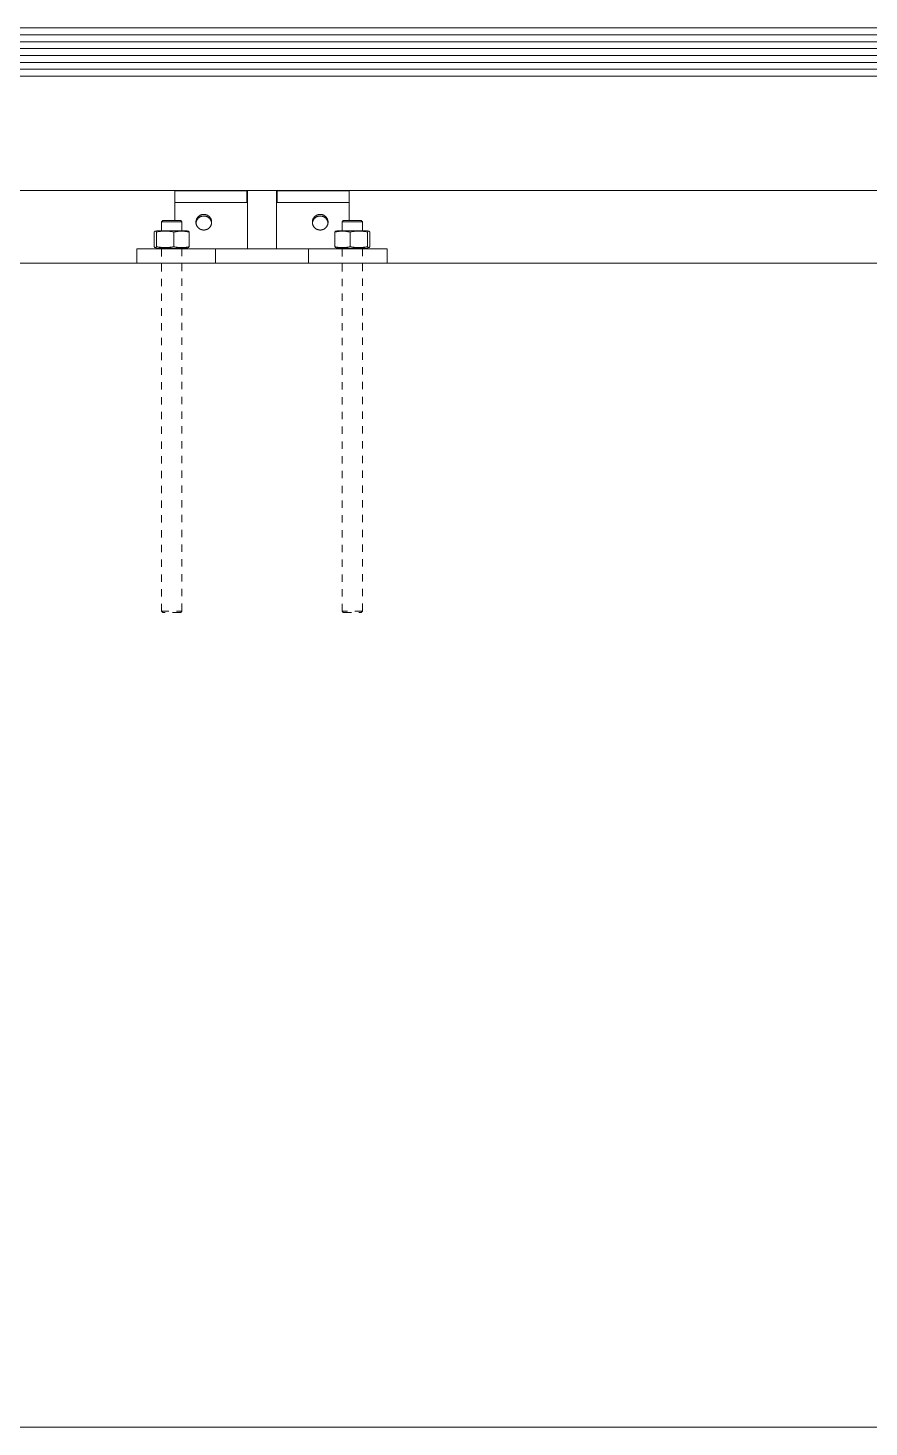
# Model space of a CAD drawing. Header units: inches. Extents: x -12 to 176, y -4 to 123.
# Drawn here: x 33.13 to 44.51, y 70.93 to 89.86 of the extents above; entities that cross this region are included whole.
import ezdxf

# ---------------------------------------------------------------- set-up
doc = ezdxf.new("R2010")
doc.units = ezdxf.units.IN
doc.linetypes.add('HIDDEN', pattern=[1.905, 1.27, -0.635])
doc.layers.add('ZANO_R', color=7, linetype='Continuous', lineweight=0)
doc.layers.add('ZANO_R_przerywana', color=250, linetype='HIDDEN', lineweight=0)

msp = doc.modelspace()

# ---------------------------------------------------------------- linework, layer by layer
at = {"layer": 'ZANO_R'}
for p, q in [((0.97829, 89.86074), (71.60828, 89.86074)), ((0.97829, 89.76764), (71.60828, 89.76764)), ((0.97829, 89.67454), (71.60828, 89.67454)), ((0.97829, 89.58144), (71.60828, 89.58144)), ((0.97829, 89.48834), (71.60828, 89.48834)), ((0.97829, 89.39524), (71.60828, 89.39524)), ((0.97829, 89.30214), (71.60828, 89.30214)), ((0.97829, 89.20904), (71.60828, 89.20904)), ((71.60828, 87.6609), (0.97829, 87.6609)), ((35.11218, 87.6609), (35.11218, 87.65768)), ((36.08856, 87.6609), (36.08856, 87.65768)), ((36.09643, 87.54515), (36.09643, 87.6609)), ((36.49013, 87.54515), (36.49013, 87.6609)), ((36.49801, 87.65768), (36.49801, 87.6609)), ((37.47439, 87.65768), (37.47439, 87.6609)), ((35.11218, 87.65768), (35.11218, 87.50034)), ((36.08856, 87.65768), (35.11218, 87.65768)), ((35.11218, 87.50034), (35.11218, 87.25483)), ((36.08856, 87.50034), (35.11218, 87.50034)), ((36.08856, 87.65768), (36.08856, 87.50034)), ((36.09643, 86.87097), (36.09643, 87.54515)), ((36.49013, 86.87097), (36.49013, 87.54515)), ((37.47439, 87.65768), (36.49801, 87.65768)), ((36.49801, 87.50034), (36.49801, 87.65768)), ((37.47439, 87.50034), (36.49801, 87.50034)), ((37.47439, 87.50034), (37.47439, 87.65768)), ((37.47439, 87.25483), (37.47439, 87.50034)), ((35.40935, 87.27627), (35.41094, 87.27956)), ((35.41094, 87.27956), (35.41265, 87.2828)), ((35.41265, 87.2828), (35.41447, 87.28597)), ((35.41447, 87.28597), (35.4164, 87.28908)), ((35.4164, 87.28908), (35.41844, 87.29212)), ((35.41844, 87.29212), (35.42058, 87.29508)), ((35.42058, 87.29508), (35.42282, 87.29797)), ((35.42282, 87.29797), (35.42516, 87.30078)), ((35.42582, 87.28029), (35.42348, 87.27753)), ((35.42516, 87.30078), (35.4276, 87.30351)), ((35.42826, 87.28297), (35.42582, 87.28029)), ((35.4276, 87.30351), (35.43013, 87.30615)), ((35.43078, 87.28557), (35.42826, 87.28297)), ((35.43013, 87.30615), (35.43275, 87.30871)), ((35.43339, 87.28808), (35.43078, 87.28557)), ((35.43275, 87.30871), (35.43545, 87.31117)), ((35.43609, 87.2905), (35.43339, 87.28808)), ((35.43545, 87.31117), (35.43824, 87.31353)), ((35.43887, 87.29282), (35.43609, 87.2905)), ((35.43824, 87.31353), (35.44112, 87.3158)), ((35.44172, 87.29505), (35.43887, 87.29282)), ((35.44112, 87.3158), (35.44406, 87.31796)), ((35.44465, 87.29718), (35.44172, 87.29505)), ((35.44406, 87.31796), (35.44709, 87.32002)), ((35.44765, 87.29921), (35.44465, 87.29718)), ((35.44709, 87.32002), (35.45018, 87.32198)), ((35.45072, 87.30113), (35.44765, 87.29921)), ((35.45018, 87.32198), (35.45333, 87.32382)), ((35.45385, 87.30295), (35.45072, 87.30113)), ((35.45333, 87.32382), (35.45655, 87.32556)), ((35.45704, 87.30466), (35.45385, 87.30295)), ((35.45655, 87.32556), (35.45983, 87.32718)), ((35.46029, 87.30626), (35.45704, 87.30466)), ((35.45983, 87.32718), (35.46316, 87.32869)), ((35.46359, 87.30775), (35.46029, 87.30626)), ((35.46316, 87.32869), (35.46655, 87.33008)), ((35.46694, 87.30913), (35.46359, 87.30775)), ((35.46655, 87.33008), (35.46998, 87.33136)), ((35.47034, 87.31039), (35.46694, 87.30913)), ((35.46998, 87.33136), (35.47345, 87.33251)), ((35.47378, 87.31153), (35.47034, 87.31039)), ((35.47345, 87.33251), (35.47696, 87.33354)), ((35.47725, 87.31255), (35.47378, 87.31153)), ((35.47696, 87.33354), (35.4805, 87.33445)), ((35.48076, 87.31346), (35.47725, 87.31255)), ((35.4805, 87.33445), (35.48407, 87.33524)), ((35.48429, 87.31424), (35.48076, 87.31346)), ((35.48407, 87.33524), (35.48767, 87.3359)), ((35.48785, 87.31491), (35.48429, 87.31424)), ((35.48767, 87.3359), (35.49129, 87.33644)), ((35.49143, 87.31545), (35.48785, 87.31491)), ((35.49129, 87.33644), (35.49492, 87.33685)), ((35.49503, 87.31587), (35.49143, 87.31545)), ((35.49492, 87.33685), (35.49857, 87.33714)), ((35.49864, 87.31616), (35.49503, 87.31587)), ((35.49857, 87.33714), (35.50222, 87.33729)), ((35.50226, 87.31633), (35.49864, 87.31616)), ((35.50222, 87.33729), (35.50588, 87.33732)), ((35.50588, 87.31638), (35.50226, 87.31633)), ((35.50588, 87.33732), (35.50954, 87.33729)), ((35.5095, 87.31633), (35.50588, 87.31638)), ((35.51312, 87.31616), (35.5095, 87.31633)), ((35.50954, 87.33729), (35.51319, 87.33714)), ((35.51673, 87.31587), (35.51312, 87.31616)), ((35.51319, 87.33714), (35.51684, 87.33685)), ((35.52033, 87.31545), (35.51673, 87.31587)), ((35.51684, 87.33685), (35.52047, 87.33644)), ((35.52391, 87.31491), (35.52033, 87.31545)), ((35.52047, 87.33644), (35.52409, 87.3359)), ((35.52747, 87.31424), (35.52391, 87.31491)), ((35.52409, 87.3359), (35.52769, 87.33524)), ((35.531, 87.31346), (35.52747, 87.31424)), ((35.52769, 87.33524), (35.53126, 87.33445)), ((35.53451, 87.31255), (35.531, 87.31346)), ((35.53126, 87.33445), (35.5348, 87.33354)), ((35.53798, 87.31153), (35.53451, 87.31255)), ((35.5348, 87.33354), (35.53831, 87.33251)), ((35.54142, 87.31039), (35.53798, 87.31153)), ((35.53831, 87.33251), (35.54178, 87.33136)), ((35.54482, 87.30913), (35.54142, 87.31039)), ((35.54178, 87.33136), (35.54521, 87.33008)), ((35.54817, 87.30775), (35.54482, 87.30913)), ((35.54521, 87.33008), (35.5486, 87.32869)), ((35.55147, 87.30626), (35.54817, 87.30775)), ((35.5486, 87.32869), (35.55193, 87.32718)), ((35.55472, 87.30466), (35.55147, 87.30626)), ((35.55193, 87.32718), (35.55521, 87.32556)), ((35.55791, 87.30295), (35.55472, 87.30466)), ((35.55521, 87.32556), (35.55843, 87.32382)), ((35.56104, 87.30113), (35.55791, 87.30295)), ((35.55843, 87.32382), (35.56158, 87.32198)), ((35.56411, 87.29921), (35.56104, 87.30113)), ((35.56158, 87.32198), (35.56467, 87.32002)), ((35.56711, 87.29718), (35.56411, 87.29921)), ((35.56467, 87.32002), (35.5677, 87.31796)), ((35.57004, 87.29505), (35.56711, 87.29718)), ((35.5677, 87.31796), (35.57064, 87.3158)), ((35.57289, 87.29282), (35.57004, 87.29505)), ((35.57064, 87.3158), (35.57352, 87.31353)), ((35.57567, 87.2905), (35.57289, 87.29282)), ((35.57352, 87.31353), (35.57631, 87.31117)), ((35.57837, 87.28808), (35.57567, 87.2905)), ((35.57631, 87.31117), (35.57901, 87.30871)), ((35.58098, 87.28557), (35.57837, 87.28808)), ((35.57901, 87.30871), (35.58163, 87.30615)), ((35.5835, 87.28297), (35.58098, 87.28557)), ((35.58163, 87.30615), (35.58416, 87.30351)), ((35.58594, 87.28029), (35.5835, 87.28297)), ((35.58416, 87.30351), (35.5866, 87.30078)), ((35.58828, 87.27753), (35.58594, 87.28029)), ((35.5866, 87.30078), (35.58894, 87.29797)), ((35.58894, 87.29797), (35.59118, 87.29508)), ((35.59118, 87.29508), (35.59332, 87.29212)), ((35.59332, 87.29212), (35.59536, 87.28908)), ((35.59536, 87.28908), (35.59729, 87.28597)), ((35.59729, 87.28597), (35.59911, 87.2828)), ((35.59911, 87.2828), (35.60082, 87.27956)), ((35.60082, 87.27956), (35.60241, 87.27627)), ((36.98415, 87.27627), (36.98575, 87.27956)), ((36.98575, 87.27956), (36.98746, 87.2828)), ((36.98746, 87.2828), (36.98928, 87.28597)), ((36.98928, 87.28597), (36.99121, 87.28908)), ((36.99121, 87.28908), (36.99324, 87.29212)), ((36.99324, 87.29212), (36.99538, 87.29508)), ((36.99538, 87.29508), (36.99762, 87.29797)), ((36.99762, 87.29797), (36.99996, 87.30078)), ((37.00063, 87.28029), (36.99829, 87.27753)), ((36.99996, 87.30078), (37.0024, 87.30351)), ((37.00306, 87.28297), (37.00063, 87.28029)), ((37.0024, 87.30351), (37.00493, 87.30615)), ((37.00559, 87.28557), (37.00306, 87.28297)), ((37.00493, 87.30615), (37.00755, 87.30871)), ((37.0082, 87.28808), (37.00559, 87.28557)), ((37.00755, 87.30871), (37.01026, 87.31117)), ((37.01089, 87.2905), (37.0082, 87.28808)), ((37.01026, 87.31117), (37.01305, 87.31353)), ((37.01367, 87.29282), (37.01089, 87.2905)), ((37.01305, 87.31353), (37.01592, 87.3158)), ((37.01652, 87.29505), (37.01367, 87.29282)), ((37.01592, 87.3158), (37.01887, 87.31796)), ((37.01945, 87.29718), (37.01652, 87.29505)), ((37.01887, 87.31796), (37.02189, 87.32002)), ((37.02245, 87.29921), (37.01945, 87.29718)), ((37.02189, 87.32002), (37.02498, 87.32198)), ((37.02552, 87.30113), (37.02245, 87.29921)), ((37.02498, 87.32198), (37.02814, 87.32382)), ((37.02865, 87.30295), (37.02552, 87.30113)), ((37.02814, 87.32382), (37.03136, 87.32556)), ((37.03185, 87.30466), (37.02865, 87.30295)), ((37.03136, 87.32556), (37.03464, 87.32718)), ((37.0351, 87.30626), (37.03185, 87.30466)), ((37.03464, 87.32718), (37.03797, 87.32869)), ((37.0384, 87.30775), (37.0351, 87.30626)), ((37.03797, 87.32869), (37.04135, 87.33008)), ((37.04175, 87.30913), (37.0384, 87.30775)), ((37.04135, 87.33008), (37.04478, 87.33136)), ((37.04514, 87.31039), (37.04175, 87.30913)), ((37.04478, 87.33136), (37.04825, 87.33251)), ((37.04858, 87.31153), (37.04514, 87.31039)), ((37.04825, 87.33251), (37.05176, 87.33354)), ((37.05205, 87.31255), (37.04858, 87.31153)), ((37.05176, 87.33354), (37.0553, 87.33445)), ((37.05556, 87.31346), (37.05205, 87.31255)), ((37.0553, 87.33445), (37.05888, 87.33524)), ((37.0591, 87.31424), (37.05556, 87.31346)), ((37.05888, 87.33524), (37.06247, 87.3359)), ((37.06266, 87.31491), (37.0591, 87.31424)), ((37.06247, 87.3359), (37.06609, 87.33644)), ((37.06624, 87.31545), (37.06266, 87.31491)), ((37.06609, 87.33644), (37.06973, 87.33685)), ((37.06984, 87.31587), (37.06624, 87.31545)), ((37.06973, 87.33685), (37.07337, 87.33714)), ((37.07345, 87.31616), (37.06984, 87.31587)), ((37.07337, 87.33714), (37.07703, 87.33729)), ((37.07706, 87.31633), (37.07345, 87.31616)), ((37.07703, 87.33729), (37.08068, 87.33732)), ((37.08068, 87.31638), (37.07706, 87.31633)), ((37.08068, 87.33732), (37.08434, 87.33729)), ((37.08431, 87.31633), (37.08068, 87.31638)), ((37.08792, 87.31616), (37.08431, 87.31633)), ((37.08434, 87.33729), (37.088, 87.33714)), ((37.09153, 87.31587), (37.08792, 87.31616)), ((37.088, 87.33714), (37.09164, 87.33685)), ((37.09513, 87.31545), (37.09153, 87.31587)), ((37.09164, 87.33685), (37.09528, 87.33644)), ((37.09871, 87.31491), (37.09513, 87.31545)), ((37.09528, 87.33644), (37.0989, 87.3359)), ((37.10227, 87.31424), (37.09871, 87.31491)), ((37.0989, 87.3359), (37.10249, 87.33524)), ((37.10581, 87.31346), (37.10227, 87.31424)), ((37.10249, 87.33524), (37.10607, 87.33445)), ((37.10931, 87.31255), (37.10581, 87.31346)), ((37.10607, 87.33445), (37.10961, 87.33354)), ((37.11279, 87.31153), (37.10931, 87.31255)), ((37.10961, 87.33354), (37.11312, 87.33251)), ((37.11623, 87.31039), (37.11279, 87.31153)), ((37.11312, 87.33251), (37.11659, 87.33136)), ((37.11962, 87.30913), (37.11623, 87.31039)), ((37.11659, 87.33136), (37.12002, 87.33008)), ((37.12297, 87.30775), (37.11962, 87.30913)), ((37.12002, 87.33008), (37.1234, 87.32869)), ((37.12627, 87.30626), (37.12297, 87.30775)), ((37.1234, 87.32869), (37.12673, 87.32718)), ((37.12952, 87.30466), (37.12627, 87.30626)), ((37.12673, 87.32718), (37.13001, 87.32556)), ((37.13271, 87.30295), (37.12952, 87.30466)), ((37.13001, 87.32556), (37.13323, 87.32382)), ((37.13585, 87.30113), (37.13271, 87.30295)), ((37.13323, 87.32382), (37.13639, 87.32198)), ((37.13891, 87.29921), (37.13585, 87.30113)), ((37.13639, 87.32198), (37.13948, 87.32002)), ((37.14192, 87.29718), (37.13891, 87.29921)), ((37.13948, 87.32002), (37.1425, 87.31796)), ((37.14484, 87.29505), (37.14192, 87.29718)), ((37.1425, 87.31796), (37.14545, 87.3158)), ((37.1477, 87.29282), (37.14484, 87.29505)), ((37.14545, 87.3158), (37.14832, 87.31353)), ((37.15048, 87.2905), (37.1477, 87.29282)), ((37.14832, 87.31353), (37.15111, 87.31117)), ((37.15317, 87.28808), (37.15048, 87.2905)), ((37.15111, 87.31117), (37.15382, 87.30871)), ((37.15578, 87.28557), (37.15317, 87.28808)), ((37.15382, 87.30871), (37.15644, 87.30615)), ((37.15831, 87.28297), (37.15578, 87.28557)), ((37.15644, 87.30615), (37.15897, 87.30351)), ((37.16074, 87.28029), (37.15831, 87.28297)), ((37.15897, 87.30351), (37.16141, 87.30078)), ((37.16308, 87.27753), (37.16074, 87.28029)), ((37.16141, 87.30078), (37.16375, 87.29797)), ((37.16375, 87.29797), (37.16599, 87.29508)), ((37.16599, 87.29508), (37.16813, 87.29212)), ((37.16813, 87.29212), (37.17016, 87.28908)), ((37.17016, 87.28908), (37.17209, 87.28597)), ((37.17209, 87.28597), (37.17391, 87.2828)), ((37.17391, 87.2828), (37.17562, 87.27956)), ((37.17562, 87.27956), (37.17722, 87.27627)), ((34.83621, 87.09864), (34.83615, 87.09816)), ((34.83615, 86.90166), (34.83615, 87.09816)), ((34.83629, 87.09913), (34.83621, 87.09864)), ((34.83638, 87.09961), (34.83629, 87.09913)), ((34.8365, 87.10009), (34.83638, 87.09961)), ((34.83663, 87.10057), (34.8365, 87.10009)), ((34.83677, 87.10104), (34.83663, 87.10057)), ((34.83694, 87.1015), (34.83677, 87.10104)), ((34.83711, 87.10196), (34.83694, 87.1015)), ((34.83731, 87.10242), (34.83711, 87.10196)), ((34.83752, 87.10286), (34.83731, 87.10242)), ((34.83774, 87.1033), (34.83752, 87.10286)), ((34.83798, 87.10373), (34.83774, 87.1033)), ((34.83824, 87.10415), (34.83798, 87.10373)), ((34.83851, 87.10456), (34.83824, 87.10415)), ((34.83879, 87.10496), (34.83851, 87.10456)), ((34.83909, 87.10536), (34.83879, 87.10496)), ((34.8394, 87.10574), (34.83909, 87.10536)), ((34.83973, 87.10611), (34.8394, 87.10574)), ((34.84006, 87.10647), (34.83973, 87.10611)), ((34.84041, 87.10682), (34.84006, 87.10647)), ((34.84077, 87.10715), (34.84041, 87.10682)), ((34.84115, 87.10747), (34.84077, 87.10715)), ((34.84153, 87.10778), (34.84115, 87.10747)), ((34.84192, 87.10808), (34.84153, 87.10778)), ((34.84233, 87.10836), (34.84192, 87.10808)), ((34.84274, 87.10863), (34.84233, 87.10836)), ((34.84316, 87.10888), (34.84274, 87.10863)), ((34.8436, 87.10912), (34.84316, 87.10888)), ((34.84403, 87.10934), (34.8436, 87.10912)), ((34.84448, 87.10955), (34.84403, 87.10934)), ((34.84494, 87.10974), (34.84448, 87.10955)), ((34.8454, 87.10992), (34.84494, 87.10974)), ((34.84586, 87.11008), (34.8454, 87.10992)), ((34.84633, 87.11022), (34.84586, 87.11008)), ((34.84681, 87.11035), (34.84633, 87.11022)), ((34.84729, 87.11046), (34.84681, 87.11035)), ((34.84777, 87.11055), (34.84729, 87.11046)), ((34.84826, 87.11063), (34.84777, 87.11055)), ((34.84875, 87.11069), (34.84826, 87.11063)), ((34.84844, 87.1106), (34.86612, 87.11703)), ((34.84924, 87.11073), (34.84875, 87.11069)), ((34.84973, 87.11076), (34.84924, 87.11073)), ((34.85022, 87.11076), (34.84973, 87.11076)), ((34.85072, 87.11076), (34.85022, 87.11076)), ((34.85121, 87.11073), (34.85072, 87.11076)), ((34.8517, 87.11069), (34.85121, 87.11073)), ((34.85219, 87.11063), (34.8517, 87.11069)), ((34.85267, 87.11055), (34.85219, 87.11063)), ((34.85316, 87.11046), (34.85267, 87.11055)), ((34.85364, 87.11035), (34.85316, 87.11046)), ((34.85411, 87.11022), (34.85364, 87.11035)), ((34.85458, 87.11008), (34.85411, 87.11022)), ((34.85505, 87.10992), (34.85458, 87.11008)), ((34.85551, 87.10974), (34.85505, 87.10992)), ((34.85596, 87.10955), (34.85551, 87.10974)), ((34.85641, 87.10934), (34.85596, 87.10955)), ((34.85685, 87.10912), (34.85641, 87.10934)), ((34.85728, 87.10888), (34.85685, 87.10912)), ((34.8577, 87.10863), (34.85728, 87.10888)), ((34.85812, 87.10836), (34.8577, 87.10863)), ((34.85852, 87.10808), (34.85812, 87.10836)), ((34.85892, 87.10778), (34.85852, 87.10808)), ((34.8593, 87.10747), (34.85892, 87.10778)), ((34.85967, 87.10715), (34.8593, 87.10747)), ((34.86003, 87.10682), (34.85967, 87.10715)), ((34.86038, 87.10647), (34.86003, 87.10682)), ((34.86072, 87.10611), (34.86038, 87.10647)), ((34.86104, 87.10574), (34.86072, 87.10611)), ((34.86135, 87.10536), (34.86104, 87.10574)), ((34.86165, 87.10496), (34.86135, 87.10536)), ((34.86194, 87.10456), (34.86165, 87.10496)), ((34.86221, 87.10415), (34.86194, 87.10456)), ((34.86246, 87.10373), (34.86221, 87.10415)), ((34.8627, 87.1033), (34.86246, 87.10373)), ((34.86293, 87.10286), (34.8627, 87.1033)), ((34.86314, 87.10242), (34.86293, 87.10286)), ((34.86333, 87.10196), (34.86314, 87.10242)), ((34.86351, 87.1015), (34.86333, 87.10196)), ((34.86367, 87.10104), (34.86351, 87.1015)), ((34.86382, 87.10057), (34.86367, 87.10104)), ((34.86395, 87.10009), (34.86382, 87.10057)), ((34.86406, 87.09961), (34.86395, 87.10009)), ((34.86416, 87.09913), (34.86406, 87.09961)), ((34.86424, 87.09864), (34.86416, 87.09913)), ((34.8643, 87.09816), (34.86424, 87.09864)), ((34.88229, 87.10173), (34.8643, 87.09816)), ((34.8643, 87.09816), (34.8643, 86.90166)), ((34.86613, 87.11703), (35.262, 87.11703)), ((34.90039, 87.10471), (34.88229, 87.10173)), ((34.91857, 87.1071), (34.90039, 87.10471)), ((34.93683, 87.10889), (34.91857, 87.1071)), ((34.93501, 87.11703), (34.93501, 87.2376)), ((34.93502, 87.23761), (34.95224, 87.25483)), ((35.19894, 87.2376), (34.93502, 87.2376)), ((34.95513, 87.11009), (34.93683, 87.10889)), ((34.95232, 87.25483), (34.95224, 87.25483)), ((34.95224, 87.25483), (34.95224, 87.25483)), ((34.95224, 87.25483), (35.18317, 87.25483)), ((34.97346, 87.11069), (34.95513, 87.11009)), ((34.9918, 87.11069), (34.97346, 87.11069)), ((35.01013, 87.11009), (34.9918, 87.11069)), ((35.02844, 87.10889), (35.01013, 87.11009)), ((35.04669, 87.1071), (35.02844, 87.10889)), ((35.06487, 87.10471), (35.04669, 87.1071)), ((35.08297, 87.10173), (35.06487, 87.10471)), ((35.10096, 87.09816), (35.08297, 87.10173)), ((35.11563, 87.10149), (35.10096, 87.09816)), ((35.10096, 86.90166), (35.10096, 87.09816)), ((35.1304, 87.10432), (35.11563, 87.10149)), ((35.14525, 87.10663), (35.1304, 87.10432)), ((35.16018, 87.10844), (35.14525, 87.10663)), ((35.17516, 87.10973), (35.16018, 87.10844)), ((35.19018, 87.11051), (35.17516, 87.10973)), ((35.18317, 87.25483), (35.19329, 87.25483)), ((35.20522, 87.11076), (35.19018, 87.11051)), ((35.19338, 87.25483), (35.2106, 87.23761)), ((35.20764, 87.2376), (35.19894, 87.2376)), ((35.22025, 87.11051), (35.20522, 87.11076)), ((35.20993, 87.2376), (35.20764, 87.2376)), ((35.21047, 87.2376), (35.20993, 87.2376)), ((35.21059, 87.2376), (35.21047, 87.2376)), ((35.21059, 87.2376), (35.2106, 87.2376)), ((35.2106, 87.2376), (35.21059, 87.2376)), ((35.2106, 87.2376), (35.2106, 87.2376)), ((35.2106, 87.2376), (35.2106, 87.2376)), ((35.2106, 87.2376), (35.2106, 87.11703)), ((35.23527, 87.10973), (35.22025, 87.11051)), ((35.25025, 87.10844), (35.23527, 87.10973)), ((35.26518, 87.10663), (35.25025, 87.10844)), ((35.262, 87.11703), (35.27949, 87.11703)), ((35.28004, 87.10432), (35.26518, 87.10663)), ((35.2795, 87.11703), (35.29804, 87.11029)), ((35.29481, 87.10149), (35.28004, 87.10432)), ((35.30947, 87.09816), (35.29481, 87.10149)), ((35.29803, 87.11028), (35.30947, 87.09816)), ((35.30947, 87.09816), (35.30947, 86.90166)), ((35.3996, 87.2338), (35.39972, 87.23745)), ((35.3996, 87.23014), (35.3996, 87.2338)), ((35.39972, 87.22648), (35.3996, 87.23014)), ((35.39972, 87.23745), (35.39998, 87.2411)), ((35.39998, 87.22284), (35.39972, 87.22648)), ((35.39998, 87.2411), (35.40036, 87.24474)), ((35.40036, 87.2192), (35.39998, 87.22284)), ((35.40055, 87.22509), (35.40011, 87.2215)), ((35.40036, 87.24474), (35.40086, 87.24836)), ((35.40086, 87.21557), (35.40036, 87.2192)), ((35.40111, 87.22867), (35.40055, 87.22509)), ((35.40086, 87.24836), (35.4015, 87.25197)), ((35.4015, 87.21197), (35.40086, 87.21557)), ((35.40179, 87.23223), (35.40111, 87.22867)), ((35.4015, 87.25197), (35.40225, 87.25554)), ((35.40225, 87.20839), (35.4015, 87.21197)), ((35.4026, 87.23576), (35.40179, 87.23223)), ((35.40225, 87.25554), (35.40313, 87.25909)), ((35.40313, 87.20484), (35.40225, 87.20839)), ((35.40352, 87.23926), (35.4026, 87.23576)), ((35.40313, 87.25909), (35.40414, 87.26261)), ((35.40414, 87.20133), (35.40313, 87.20484)), ((35.40457, 87.24273), (35.40352, 87.23926)), ((35.40414, 87.26261), (35.40526, 87.26609)), ((35.40526, 87.19784), (35.40414, 87.20133)), ((35.40573, 87.24616), (35.40457, 87.24273)), ((35.40526, 87.26609), (35.4065, 87.26953)), ((35.4065, 87.1944), (35.40526, 87.19784)), ((35.40701, 87.24955), (35.40573, 87.24616)), ((35.4065, 87.26953), (35.40787, 87.27293)), ((35.40787, 87.19101), (35.4065, 87.1944)), ((35.40841, 87.25289), (35.40701, 87.24955)), ((35.40787, 87.27293), (35.40935, 87.27627)), ((35.40935, 87.18767), (35.40787, 87.19101)), ((35.40991, 87.25618), (35.40841, 87.25289)), ((35.41094, 87.18437), (35.40935, 87.18767)), ((35.41153, 87.25942), (35.40991, 87.25618)), ((35.41265, 87.18114), (35.41094, 87.18437)), ((35.41326, 87.2626), (35.41153, 87.25942)), ((35.41447, 87.17797), (35.41265, 87.18114)), ((35.4151, 87.26572), (35.41326, 87.2626)), ((35.4164, 87.17486), (35.41447, 87.17797)), ((35.41704, 87.26878), (35.4151, 87.26572)), ((35.41844, 87.17182), (35.4164, 87.17486)), ((35.41909, 87.27177), (35.41704, 87.26878)), ((35.42058, 87.16885), (35.41844, 87.17182)), ((35.42124, 87.27469), (35.41909, 87.27177)), ((35.42282, 87.16596), (35.42058, 87.16885)), ((35.42348, 87.27753), (35.42124, 87.27469)), ((35.42516, 87.16315), (35.42282, 87.16596)), ((35.4276, 87.16042), (35.42516, 87.16315)), ((35.43013, 87.15778), (35.4276, 87.16042)), ((35.43275, 87.15523), (35.43013, 87.15778)), ((35.43545, 87.15277), (35.43275, 87.15523)), ((35.43824, 87.15041), (35.43545, 87.15277)), ((35.44112, 87.14814), (35.43824, 87.15041)), ((35.44406, 87.14598), (35.44112, 87.14814)), ((35.44709, 87.14391), (35.44406, 87.14598)), ((35.45018, 87.14196), (35.44709, 87.14391)), ((35.45333, 87.14011), (35.45018, 87.14196)), ((35.45655, 87.13838), (35.45333, 87.14011)), ((35.45983, 87.13675), (35.45655, 87.13838)), ((35.46316, 87.13525), (35.45983, 87.13675)), ((35.46655, 87.13385), (35.46316, 87.13525)), ((35.46998, 87.13258), (35.46655, 87.13385)), ((35.47345, 87.13143), (35.46998, 87.13258)), ((35.47696, 87.13039), (35.47345, 87.13143)), ((35.4805, 87.12948), (35.47696, 87.13039)), ((35.48407, 87.1287), (35.4805, 87.12948)), ((35.48767, 87.12803), (35.48407, 87.1287)), ((35.49129, 87.1275), (35.48767, 87.12803)), ((35.49492, 87.12709), (35.49129, 87.1275)), ((35.49857, 87.1268), (35.49492, 87.12709)), ((35.50222, 87.12664), (35.49857, 87.1268)), ((35.50588, 87.12661), (35.50222, 87.12664)), ((35.50954, 87.12664), (35.50588, 87.12661)), ((35.51319, 87.1268), (35.50954, 87.12664)), ((35.51684, 87.12709), (35.51319, 87.1268)), ((35.52047, 87.1275), (35.51684, 87.12709)), ((35.52409, 87.12803), (35.52047, 87.1275)), ((35.52769, 87.1287), (35.52409, 87.12803)), ((35.53126, 87.12948), (35.52769, 87.1287)), ((35.5348, 87.13039), (35.53126, 87.12948)), ((35.53831, 87.13143), (35.5348, 87.13039)), ((35.54178, 87.13258), (35.53831, 87.13143)), ((35.54521, 87.13385), (35.54178, 87.13258)), ((35.5486, 87.13525), (35.54521, 87.13385)), ((35.55193, 87.13675), (35.5486, 87.13525)), ((35.55521, 87.13838), (35.55193, 87.13675)), ((35.55843, 87.14011), (35.55521, 87.13838)), ((35.56158, 87.14196), (35.55843, 87.14011)), ((35.56467, 87.14391), (35.56158, 87.14196)), ((35.5677, 87.14598), (35.56467, 87.14391)), ((35.57064, 87.14814), (35.5677, 87.14598)), ((35.57352, 87.15041), (35.57064, 87.14814)), ((35.57631, 87.15277), (35.57352, 87.15041)), ((35.57901, 87.15523), (35.57631, 87.15277)), ((35.58163, 87.15778), (35.57901, 87.15523)), ((35.58416, 87.16042), (35.58163, 87.15778)), ((35.5866, 87.16315), (35.58416, 87.16042)), ((35.58894, 87.16596), (35.5866, 87.16315)), ((35.59052, 87.27469), (35.58828, 87.27753)), ((35.59118, 87.16885), (35.58894, 87.16596)), ((35.59267, 87.27177), (35.59052, 87.27469)), ((35.59332, 87.17182), (35.59118, 87.16885)), ((35.59472, 87.26878), (35.59267, 87.27177)), ((35.59536, 87.17486), (35.59332, 87.17182)), ((35.59666, 87.26572), (35.59472, 87.26878)), ((35.59729, 87.17797), (35.59536, 87.17486)), ((35.5985, 87.2626), (35.59666, 87.26572)), ((35.59911, 87.18114), (35.59729, 87.17797)), ((35.60023, 87.25942), (35.5985, 87.2626)), ((35.60082, 87.18437), (35.59911, 87.18114)), ((35.60185, 87.25618), (35.60023, 87.25942)), ((35.60241, 87.18767), (35.60082, 87.18437)), ((35.60335, 87.25289), (35.60185, 87.25618)), ((35.60241, 87.27627), (35.60389, 87.27293)), ((35.60389, 87.19101), (35.60241, 87.18767)), ((35.60475, 87.24955), (35.60335, 87.25289)), ((35.60389, 87.27293), (35.60526, 87.26953)), ((35.60526, 87.1944), (35.60389, 87.19101)), ((35.60603, 87.24616), (35.60475, 87.24955)), ((35.60526, 87.26953), (35.6065, 87.26609)), ((35.6065, 87.19784), (35.60526, 87.1944)), ((35.60719, 87.24273), (35.60603, 87.24616)), ((35.6065, 87.26609), (35.60762, 87.26261)), ((35.60762, 87.20133), (35.6065, 87.19784)), ((35.60824, 87.23926), (35.60719, 87.24273)), ((35.60762, 87.26261), (35.60863, 87.25909)), ((35.60863, 87.20484), (35.60762, 87.20133)), ((35.60916, 87.23576), (35.60824, 87.23926)), ((35.60863, 87.25909), (35.60951, 87.25554)), ((35.60951, 87.20839), (35.60863, 87.20484)), ((35.60997, 87.23223), (35.60916, 87.23576)), ((35.60951, 87.25554), (35.61026, 87.25197)), ((35.61026, 87.21197), (35.60951, 87.20839)), ((35.61065, 87.22867), (35.60997, 87.23223)), ((35.61026, 87.25197), (35.6109, 87.24836)), ((35.6109, 87.21557), (35.61026, 87.21197)), ((35.61121, 87.22509), (35.61065, 87.22867)), ((35.6109, 87.24836), (35.6114, 87.24474)), ((35.6114, 87.2192), (35.6109, 87.21557)), ((35.61165, 87.2215), (35.61121, 87.22509)), ((35.6114, 87.24474), (35.61178, 87.2411)), ((35.61178, 87.22284), (35.6114, 87.2192)), ((35.61178, 87.2411), (35.61204, 87.23745)), ((35.61204, 87.22648), (35.61178, 87.22284)), ((35.61204, 87.23745), (35.61216, 87.2338)), ((35.61216, 87.23014), (35.61204, 87.22648)), ((35.61216, 87.2338), (35.61216, 87.23014)), ((36.9744, 87.2338), (36.97453, 87.23745)), ((36.9744, 87.23014), (36.9744, 87.2338)), ((36.97453, 87.22648), (36.9744, 87.23014)), ((36.97453, 87.23745), (36.97478, 87.2411)), ((36.97478, 87.22284), (36.97453, 87.22648)), ((36.97478, 87.2411), (36.97516, 87.24474)), ((36.97516, 87.2192), (36.97478, 87.22284)), ((36.97535, 87.22509), (36.97491, 87.2215)), ((36.97516, 87.24474), (36.97567, 87.24836)), ((36.97567, 87.21557), (36.97516, 87.2192)), ((36.97591, 87.22867), (36.97535, 87.22509)), ((36.97567, 87.24836), (36.9763, 87.25197)), ((36.9763, 87.21197), (36.97567, 87.21557)), ((36.9766, 87.23223), (36.97591, 87.22867)), ((36.9763, 87.25197), (36.97706, 87.25554)), ((36.97706, 87.20839), (36.9763, 87.21197)), ((36.9774, 87.23576), (36.9766, 87.23223)), ((36.97706, 87.25554), (36.97794, 87.25909)), ((36.97794, 87.20484), (36.97706, 87.20839)), ((36.97833, 87.23926), (36.9774, 87.23576)), ((36.97794, 87.25909), (36.97894, 87.26261)), ((36.97894, 87.20133), (36.97794, 87.20484)), ((36.97937, 87.24273), (36.97833, 87.23926)), ((36.97894, 87.26261), (36.98006, 87.26609)), ((36.98006, 87.19784), (36.97894, 87.20133)), ((36.98054, 87.24616), (36.97937, 87.24273)), ((36.98006, 87.26609), (36.98131, 87.26953)), ((36.98131, 87.1944), (36.98006, 87.19784)), ((36.98182, 87.24955), (36.98054, 87.24616)), ((36.98131, 87.26953), (36.98267, 87.27293)), ((36.98267, 87.19101), (36.98131, 87.1944)), ((36.98321, 87.25289), (36.98182, 87.24955)), ((36.98267, 87.27293), (36.98415, 87.27627)), ((36.98415, 87.18767), (36.98267, 87.19101)), ((36.98472, 87.25618), (36.98321, 87.25289)), ((36.98575, 87.18437), (36.98415, 87.18767)), ((36.98634, 87.25942), (36.98472, 87.25618)), ((36.98746, 87.18114), (36.98575, 87.18437)), ((36.98807, 87.2626), (36.98634, 87.25942)), ((36.98928, 87.17797), (36.98746, 87.18114)), ((36.9899, 87.26572), (36.98807, 87.2626)), ((36.99121, 87.17486), (36.98928, 87.17797)), ((36.99185, 87.26878), (36.9899, 87.26572)), ((36.99324, 87.17182), (36.99121, 87.17486)), ((36.99389, 87.27177), (36.99185, 87.26878)), ((36.99538, 87.16885), (36.99324, 87.17182)), ((36.99604, 87.27469), (36.99389, 87.27177)), ((36.99762, 87.16596), (36.99538, 87.16885)), ((36.99829, 87.27753), (36.99604, 87.27469)), ((36.99996, 87.16315), (36.99762, 87.16596)), ((37.0024, 87.16042), (36.99996, 87.16315)), ((37.00493, 87.15778), (37.0024, 87.16042)), ((37.00755, 87.15523), (37.00493, 87.15778)), ((37.01026, 87.15277), (37.00755, 87.15523)), ((37.01305, 87.15041), (37.01026, 87.15277)), ((37.01592, 87.14814), (37.01305, 87.15041)), ((37.01887, 87.14598), (37.01592, 87.14814)), ((37.02189, 87.14391), (37.01887, 87.14598)), ((37.02498, 87.14196), (37.02189, 87.14391)), ((37.02814, 87.14011), (37.02498, 87.14196)), ((37.03136, 87.13838), (37.02814, 87.14011)), ((37.03464, 87.13675), (37.03136, 87.13838)), ((37.03797, 87.13525), (37.03464, 87.13675)), ((37.04135, 87.13385), (37.03797, 87.13525)), ((37.04478, 87.13258), (37.04135, 87.13385)), ((37.04825, 87.13143), (37.04478, 87.13258)), ((37.05176, 87.13039), (37.04825, 87.13143)), ((37.0553, 87.12948), (37.05176, 87.13039)), ((37.05888, 87.1287), (37.0553, 87.12948)), ((37.06247, 87.12803), (37.05888, 87.1287)), ((37.06609, 87.1275), (37.06247, 87.12803)), ((37.06973, 87.12709), (37.06609, 87.1275)), ((37.07337, 87.1268), (37.06973, 87.12709)), ((37.07703, 87.12664), (37.07337, 87.1268)), ((37.08068, 87.12661), (37.07703, 87.12664)), ((37.08434, 87.12664), (37.08068, 87.12661)), ((37.088, 87.1268), (37.08434, 87.12664)), ((37.09164, 87.12709), (37.088, 87.1268)), ((37.09528, 87.1275), (37.09164, 87.12709)), ((37.0989, 87.12803), (37.09528, 87.1275)), ((37.10249, 87.1287), (37.0989, 87.12803)), ((37.10607, 87.12948), (37.10249, 87.1287)), ((37.10961, 87.13039), (37.10607, 87.12948)), ((37.11312, 87.13143), (37.10961, 87.13039)), ((37.11659, 87.13258), (37.11312, 87.13143)), ((37.12002, 87.13385), (37.11659, 87.13258)), ((37.1234, 87.13525), (37.12002, 87.13385)), ((37.12673, 87.13675), (37.1234, 87.13525)), ((37.13001, 87.13838), (37.12673, 87.13675)), ((37.13323, 87.14011), (37.13001, 87.13838)), ((37.13639, 87.14196), (37.13323, 87.14011)), ((37.13948, 87.14391), (37.13639, 87.14196)), ((37.1425, 87.14598), (37.13948, 87.14391)), ((37.14545, 87.14814), (37.1425, 87.14598)), ((37.14832, 87.15041), (37.14545, 87.14814)), ((37.15111, 87.15277), (37.14832, 87.15041)), ((37.15382, 87.15523), (37.15111, 87.15277)), ((37.15644, 87.15778), (37.15382, 87.15523)), ((37.15897, 87.16042), (37.15644, 87.15778)), ((37.16141, 87.16315), (37.15897, 87.16042)), ((37.16375, 87.16596), (37.16141, 87.16315)), ((37.16533, 87.27469), (37.16308, 87.27753)), ((37.16599, 87.16885), (37.16375, 87.16596)), ((37.16748, 87.27177), (37.16533, 87.27469)), ((37.16813, 87.17182), (37.16599, 87.16885)), ((37.16952, 87.26878), (37.16748, 87.27177)), ((37.17016, 87.17486), (37.16813, 87.17182)), ((37.17146, 87.26572), (37.16952, 87.26878)), ((37.17209, 87.17797), (37.17016, 87.17486)), ((37.1733, 87.2626), (37.17146, 87.26572)), ((37.17391, 87.18114), (37.17209, 87.17797)), ((37.17503, 87.25942), (37.1733, 87.2626)), ((37.17562, 87.18437), (37.17391, 87.18114)), ((37.17665, 87.25618), (37.17503, 87.25942)), ((37.17722, 87.18767), (37.17562, 87.18437)), ((37.17816, 87.25289), (37.17665, 87.25618)), ((37.17722, 87.27627), (37.1787, 87.27293)), ((37.1787, 87.19101), (37.17722, 87.18767)), ((37.17955, 87.24955), (37.17816, 87.25289)), ((37.1787, 87.27293), (37.18006, 87.26953)), ((37.18006, 87.1944), (37.1787, 87.19101)), ((37.18083, 87.24616), (37.17955, 87.24955)), ((37.18006, 87.26953), (37.1813, 87.26609)), ((37.1813, 87.19784), (37.18006, 87.1944)), ((37.18199, 87.24273), (37.18083, 87.24616)), ((37.1813, 87.26609), (37.18243, 87.26261)), ((37.18243, 87.20133), (37.1813, 87.19784)), ((37.18304, 87.23926), (37.18199, 87.24273)), ((37.18243, 87.26261), (37.18343, 87.25909)), ((37.18343, 87.20484), (37.18243, 87.20133)), ((37.18397, 87.23576), (37.18304, 87.23926)), ((37.18343, 87.25909), (37.18431, 87.25554)), ((37.18431, 87.20839), (37.18343, 87.20484)), ((37.18477, 87.23223), (37.18397, 87.23576)), ((37.18431, 87.25554), (37.18507, 87.25197)), ((37.18507, 87.21197), (37.18431, 87.20839)), ((37.18546, 87.22867), (37.18477, 87.23223)), ((37.18507, 87.25197), (37.1857, 87.24836)), ((37.1857, 87.21557), (37.18507, 87.21197)), ((37.18602, 87.22509), (37.18546, 87.22867)), ((37.1857, 87.24836), (37.18621, 87.24474)), ((37.18621, 87.2192), (37.1857, 87.21557)), ((37.18646, 87.2215), (37.18602, 87.22509)), ((37.18621, 87.24474), (37.18659, 87.2411)), ((37.18659, 87.22284), (37.18621, 87.2192)), ((37.18659, 87.2411), (37.18684, 87.23745)), ((37.18684, 87.22648), (37.18659, 87.22284)), ((37.18684, 87.23745), (37.18697, 87.2338)), ((37.18697, 87.23014), (37.18684, 87.22648)), ((37.18697, 87.2338), (37.18697, 87.23014)), ((37.28853, 87.11028), (37.27709, 87.09816)), ((37.27709, 87.09816), (37.29176, 87.10149)), ((37.27709, 87.09816), (37.27709, 86.90166)), ((37.28853, 87.11029), (37.30706, 87.11703)), ((37.29176, 87.10149), (37.30653, 87.10432)), ((37.30653, 87.10432), (37.32138, 87.10663)), ((37.32457, 87.11703), (37.30708, 87.11703)), ((37.32138, 87.10663), (37.33631, 87.10844)), ((37.72043, 87.11703), (37.32457, 87.11703)), ((37.33631, 87.10844), (37.35129, 87.10973)), ((37.35129, 87.10973), (37.36631, 87.11051)), ((37.36631, 87.11051), (37.38135, 87.11076)), ((37.37597, 87.2376), (37.37596, 87.2376)), ((37.37596, 87.2376), (37.37596, 87.2376)), ((37.37596, 87.2376), (37.37596, 87.2376)), ((37.37596, 87.2376), (37.37598, 87.2376)), ((37.37596, 87.11703), (37.37596, 87.2376)), ((37.37597, 87.23761), (37.39318, 87.25483)), ((37.37598, 87.2376), (37.37609, 87.2376)), ((37.37609, 87.2376), (37.37664, 87.2376)), ((37.37664, 87.2376), (37.37893, 87.2376)), ((37.37893, 87.2376), (37.38763, 87.2376)), ((37.38135, 87.11076), (37.39638, 87.11051)), ((37.38763, 87.2376), (37.65154, 87.2376)), ((37.40339, 87.25483), (37.39327, 87.25483)), ((37.39638, 87.11051), (37.4114, 87.10973)), ((37.63433, 87.25483), (37.40339, 87.25483)), ((37.4114, 87.10973), (37.42638, 87.10844)), ((37.42638, 87.10844), (37.44131, 87.10663)), ((37.44131, 87.10663), (37.45617, 87.10432)), ((37.45617, 87.10432), (37.47094, 87.10149)), ((37.47094, 87.10149), (37.4856, 87.09816)), ((37.4856, 87.09816), (37.50359, 87.10173)), ((37.4856, 86.90166), (37.4856, 87.09816)), ((37.50359, 87.10173), (37.52169, 87.10471)), ((37.52169, 87.10471), (37.53988, 87.1071)), ((37.53988, 87.1071), (37.55813, 87.10889)), ((37.55813, 87.10889), (37.57643, 87.11009)), ((37.57643, 87.11009), (37.59476, 87.11069)), ((37.59476, 87.11069), (37.6131, 87.11069)), ((37.6131, 87.11069), (37.63144, 87.11009)), ((37.63144, 87.11009), (37.64974, 87.10889)), ((37.63424, 87.25483), (37.63433, 87.25483)), ((37.63433, 87.25483), (37.63433, 87.25483)), ((37.63433, 87.25483), (37.65155, 87.23761)), ((37.64974, 87.10889), (37.66799, 87.1071)), ((37.65155, 87.2376), (37.65155, 87.11703)), ((37.66799, 87.1071), (37.68618, 87.10471)), ((37.68618, 87.10471), (37.70427, 87.10173)), ((37.70427, 87.10173), (37.72227, 87.09816)), ((37.72045, 87.11703), (37.73812, 87.1106)), ((37.72227, 87.09816), (37.72233, 87.09864)), ((37.72227, 87.09816), (37.72227, 86.90166)), ((37.72233, 87.09864), (37.72241, 87.09913)), ((37.72241, 87.09913), (37.7225, 87.09961)), ((37.7225, 87.09961), (37.72262, 87.10009)), ((37.72262, 87.10009), (37.72275, 87.10057)), ((37.72275, 87.10057), (37.72289, 87.10104)), ((37.72289, 87.10104), (37.72306, 87.1015)), ((37.72306, 87.1015), (37.72323, 87.10196)), ((37.72323, 87.10196), (37.72343, 87.10242)), ((37.72343, 87.10242), (37.72364, 87.10286)), ((37.72364, 87.10286), (37.72386, 87.1033)), ((37.72386, 87.1033), (37.7241, 87.10373)), ((37.7241, 87.10373), (37.72436, 87.10415)), ((37.72436, 87.10415), (37.72463, 87.10456)), ((37.72463, 87.10456), (37.72491, 87.10496)), ((37.72491, 87.10496), (37.72521, 87.10536)), ((37.72521, 87.10536), (37.72552, 87.10574)), ((37.72552, 87.10574), (37.72585, 87.10611)), ((37.72585, 87.10611), (37.72618, 87.10647)), ((37.72618, 87.10647), (37.72653, 87.10682)), ((37.72653, 87.10682), (37.72689, 87.10715)), ((37.72689, 87.10715), (37.72727, 87.10747)), ((37.72727, 87.10747), (37.72765, 87.10778)), ((37.72765, 87.10778), (37.72804, 87.10808)), ((37.72804, 87.10808), (37.72845, 87.10836)), ((37.72845, 87.10836), (37.72886, 87.10863)), ((37.72886, 87.10863), (37.72928, 87.10888)), ((37.72928, 87.10888), (37.72972, 87.10912)), ((37.72972, 87.10912), (37.73015, 87.10934)), ((37.73015, 87.10934), (37.7306, 87.10955)), ((37.7306, 87.10955), (37.73105, 87.10974)), ((37.73105, 87.10974), (37.73151, 87.10992)), ((37.73151, 87.10992), (37.73198, 87.11008)), ((37.73198, 87.11008), (37.73245, 87.11022)), ((37.73245, 87.11022), (37.73293, 87.11035)), ((37.73293, 87.11035), (37.73341, 87.11046)), ((37.73341, 87.11046), (37.73389, 87.11055)), ((37.73389, 87.11055), (37.73438, 87.11063)), ((37.73438, 87.11063), (37.73487, 87.11069)), ((37.73487, 87.11069), (37.73536, 87.11073)), ((37.73536, 87.11073), (37.73585, 87.11076)), ((37.73585, 87.11076), (37.73634, 87.11076)), ((37.73634, 87.11076), (37.73683, 87.11076)), ((37.73683, 87.11076), (37.73733, 87.11073)), ((37.73733, 87.11073), (37.73782, 87.11069)), ((37.73782, 87.11069), (37.73831, 87.11063)), ((37.73831, 87.11063), (37.73879, 87.11055)), ((37.73879, 87.11055), (37.73928, 87.11046)), ((37.73928, 87.11046), (37.73976, 87.11035)), ((37.73976, 87.11035), (37.74023, 87.11022)), ((37.74023, 87.11022), (37.7407, 87.11008)), ((37.7407, 87.11008), (37.74117, 87.10992)), ((37.74117, 87.10992), (37.74163, 87.10974)), ((37.74163, 87.10974), (37.74208, 87.10955)), ((37.74208, 87.10955), (37.74253, 87.10934)), ((37.74253, 87.10934), (37.74297, 87.10912)), ((37.74297, 87.10912), (37.7434, 87.10888)), ((37.7434, 87.10888), (37.74382, 87.10863)), ((37.74382, 87.10863), (37.74424, 87.10836)), ((37.74424, 87.10836), (37.74464, 87.10808)), ((37.74464, 87.10808), (37.74503, 87.10778)), ((37.74503, 87.10778), (37.74542, 87.10747)), ((37.74542, 87.10747), (37.74579, 87.10715)), ((37.74579, 87.10715), (37.74615, 87.10682)), ((37.74615, 87.10682), (37.7465, 87.10647)), ((37.7465, 87.10647), (37.74684, 87.10611)), ((37.74684, 87.10611), (37.74716, 87.10574)), ((37.74716, 87.10574), (37.74747, 87.10536)), ((37.74747, 87.10536), (37.74777, 87.10496)), ((37.74777, 87.10496), (37.74806, 87.10456)), ((37.74806, 87.10456), (37.74833, 87.10415)), ((37.74833, 87.10415), (37.74858, 87.10373)), ((37.74858, 87.10373), (37.74882, 87.1033)), ((37.74882, 87.1033), (37.74905, 87.10286)), ((37.74905, 87.10286), (37.74926, 87.10242)), ((37.74926, 87.10242), (37.74945, 87.10196)), ((37.74945, 87.10196), (37.74963, 87.1015)), ((37.74963, 87.1015), (37.74979, 87.10104)), ((37.74979, 87.10104), (37.74994, 87.10057)), ((37.74994, 87.10057), (37.75007, 87.10009)), ((37.75007, 87.10009), (37.75018, 87.09961)), ((37.75018, 87.09961), (37.75028, 87.09913)), ((37.75028, 87.09913), (37.75036, 87.09864)), ((37.75036, 87.09864), (37.75042, 87.09816)), ((37.75042, 86.90166), (37.75042, 87.09816)), ((34.83615, 86.90166), (34.83621, 86.90117)), ((34.83621, 86.90117), (34.83629, 86.90068)), ((34.83629, 86.90068), (34.83638, 86.9002)), ((34.86406, 86.9002), (34.86416, 86.90068)), ((34.86416, 86.90068), (34.86424, 86.90117)), ((34.86424, 86.90117), (34.8643, 86.90166)), ((34.8643, 86.90166), (34.88229, 86.89809)), ((35.08297, 86.89809), (35.10096, 86.90166)), ((35.10096, 86.90166), (35.11563, 86.89833)), ((35.29481, 86.89833), (35.30947, 86.90166)), ((35.30947, 86.90166), (35.29803, 86.88953)), ((37.27709, 86.90166), (37.28853, 86.88953)), ((37.29176, 86.89833), (37.27709, 86.90166)), ((37.4856, 86.90166), (37.47094, 86.89833)), ((37.50359, 86.89809), (37.4856, 86.90166)), ((37.72227, 86.90166), (37.70427, 86.89809)), ((37.72233, 86.90117), (37.72227, 86.90166)), ((37.72241, 86.90068), (37.72233, 86.90117)), ((37.7225, 86.9002), (37.72241, 86.90068)), ((37.75028, 86.90068), (37.75018, 86.9002)), ((37.75036, 86.90117), (37.75028, 86.90068)), ((37.75042, 86.90166), (37.75036, 86.90117)), ((34.60037, 86.87097), (34.60037, 86.67624)), ((34.60037, 86.87097), (34.79722, 86.87097)), ((34.79722, 86.87097), (35.66336, 86.87097)), ((34.83638, 86.9002), (34.8365, 86.89972)), ((34.8365, 86.89972), (34.83663, 86.89925)), ((34.83663, 86.89925), (34.83677, 86.89878)), ((34.83677, 86.89878), (34.83694, 86.89831)), ((34.83694, 86.89831), (34.83711, 86.89785)), ((34.83711, 86.89785), (34.83731, 86.8974)), ((34.83731, 86.8974), (34.83752, 86.89695)), ((34.83752, 86.89695), (34.83774, 86.89652)), ((34.83774, 86.89652), (34.83798, 86.89609)), ((34.83798, 86.89609), (34.83824, 86.89566)), ((34.83824, 86.89566), (34.83851, 86.89525)), ((34.83851, 86.89525), (34.83879, 86.89485)), ((34.83879, 86.89485), (34.83909, 86.89446)), ((34.83909, 86.89446), (34.8394, 86.89408)), ((34.8394, 86.89408), (34.83973, 86.8937)), ((34.83973, 86.8937), (34.84006, 86.89335)), ((34.84006, 86.89335), (34.84041, 86.893)), ((34.84041, 86.893), (34.84077, 86.89266)), ((34.84077, 86.89266), (34.84115, 86.89234)), ((34.84115, 86.89234), (34.84153, 86.89203)), ((34.84153, 86.89203), (34.84192, 86.89174)), ((34.84192, 86.89174), (34.84233, 86.89145)), ((34.84233, 86.89145), (34.84274, 86.89119)), ((34.84274, 86.89119), (34.84316, 86.89093)), ((34.84316, 86.89093), (34.8436, 86.8907)), ((34.8436, 86.8907), (34.84403, 86.89047)), ((34.84403, 86.89047), (34.84448, 86.89027)), ((34.84448, 86.89027), (34.84494, 86.89007)), ((34.84494, 86.89007), (34.8454, 86.8899)), ((34.8454, 86.8899), (34.84586, 86.88974)), ((34.84586, 86.88974), (34.84633, 86.88959)), ((34.84633, 86.88959), (34.84681, 86.88947)), ((34.84681, 86.88947), (34.84729, 86.88936)), ((34.84729, 86.88936), (34.84777, 86.88926)), ((34.84777, 86.88926), (34.84826, 86.88919)), ((34.84826, 86.88919), (34.84875, 86.88913)), ((34.86612, 86.88278), (34.84844, 86.88921)), ((34.84875, 86.88913), (34.84924, 86.88908)), ((34.84924, 86.88908), (34.84973, 86.88906)), ((34.84973, 86.88906), (34.85022, 86.88905)), ((34.85022, 86.88905), (34.85072, 86.88906)), ((34.85072, 86.88906), (34.85121, 86.88908)), ((34.85121, 86.88908), (34.8517, 86.88913)), ((34.8517, 86.88913), (34.85219, 86.88919)), ((34.85219, 86.88919), (34.85267, 86.88926)), ((34.85267, 86.88926), (34.85316, 86.88936)), ((34.85316, 86.88936), (34.85364, 86.88947)), ((34.85364, 86.88947), (34.85411, 86.88959)), ((34.85411, 86.88959), (34.85458, 86.88974)), ((34.85458, 86.88974), (34.85505, 86.8899)), ((34.85505, 86.8899), (34.85551, 86.89007)), ((34.85551, 86.89007), (34.85596, 86.89027)), ((34.85596, 86.89027), (34.85641, 86.89047)), ((34.85641, 86.89047), (34.85685, 86.8907)), ((34.85685, 86.8907), (34.85728, 86.89093)), ((34.85728, 86.89093), (34.8577, 86.89119)), ((34.8577, 86.89119), (34.85812, 86.89145)), ((34.85812, 86.89145), (34.85852, 86.89174)), ((34.85852, 86.89174), (34.85892, 86.89203)), ((34.85892, 86.89203), (34.8593, 86.89234)), ((34.8593, 86.89234), (34.85967, 86.89266)), ((34.85967, 86.89266), (34.86003, 86.893)), ((34.86003, 86.893), (34.86038, 86.89335)), ((34.86038, 86.89335), (34.86072, 86.8937)), ((34.86072, 86.8937), (34.86104, 86.89408)), ((34.86104, 86.89408), (34.86135, 86.89446)), ((34.86135, 86.89446), (34.86165, 86.89485)), ((34.86165, 86.89485), (34.86194, 86.89525)), ((34.86194, 86.89525), (34.86221, 86.89566)), ((34.86221, 86.89566), (34.86246, 86.89609)), ((34.86246, 86.89609), (34.8627, 86.89652)), ((34.8627, 86.89652), (34.86293, 86.89695)), ((34.86293, 86.89695), (34.86314, 86.8974)), ((34.86314, 86.8974), (34.86333, 86.89785)), ((34.86333, 86.89785), (34.86351, 86.89831)), ((34.86351, 86.89831), (34.86367, 86.89878)), ((34.86367, 86.89878), (34.86382, 86.89925)), ((34.86382, 86.89925), (34.86395, 86.89972)), ((34.86395, 86.89972), (34.86406, 86.9002)), ((35.262, 86.88278), (34.86613, 86.88278)), ((34.88229, 86.89809), (34.90039, 86.8951)), ((34.90039, 86.8951), (34.91857, 86.89272)), ((34.91857, 86.89272), (34.93683, 86.89092)), ((34.93501, 86.87097), (34.93501, 86.88278)), ((34.93683, 86.89092), (34.95513, 86.88972)), ((34.95513, 86.88972), (34.97346, 86.88912)), ((34.97346, 86.88912), (34.9918, 86.88912)), ((34.9918, 86.88912), (35.01013, 86.88972)), ((35.01013, 86.88972), (35.02844, 86.89092)), ((35.02844, 86.89092), (35.04669, 86.89272)), ((35.04669, 86.89272), (35.06487, 86.8951)), ((35.06487, 86.8951), (35.08297, 86.89809)), ((35.11563, 86.89833), (35.1304, 86.8955)), ((35.1304, 86.8955), (35.14525, 86.89318)), ((35.14525, 86.89318), (35.16018, 86.89138)), ((35.16018, 86.89138), (35.17516, 86.89008)), ((35.17516, 86.89008), (35.19018, 86.88931)), ((35.19018, 86.88931), (35.20522, 86.88905)), ((35.20522, 86.88905), (35.22025, 86.88931)), ((35.2106, 86.88278), (35.2106, 86.87097)), ((35.22025, 86.88931), (35.23527, 86.89008)), ((35.23527, 86.89008), (35.25025, 86.89138)), ((35.25025, 86.89138), (35.26518, 86.89318)), ((35.27505, 86.88278), (35.262, 86.88278)), ((35.26518, 86.89318), (35.28004, 86.8955)), ((35.27849, 86.88278), (35.27505, 86.88278)), ((35.2793, 86.88278), (35.27849, 86.88278)), ((35.27948, 86.88278), (35.2793, 86.88278)), ((35.2795, 86.88278), (35.27948, 86.88278)), ((35.27949, 86.88278), (35.2795, 86.88278)), ((35.29804, 86.88953), (35.2795, 86.88278)), ((35.2795, 86.88278), (35.2795, 86.88278)), ((35.2795, 86.88278), (35.2795, 86.88278)), ((35.28004, 86.8955), (35.29481, 86.89833)), ((35.66336, 86.87097), (35.66336, 86.67624)), ((35.66336, 86.87097), (35.86021, 86.87097)), ((35.86021, 86.87097), (36.72635, 86.87097)), ((36.72635, 86.87097), (36.9232, 86.87097)), ((36.9232, 86.87097), (37.78935, 86.87097)), ((36.9232, 86.67624), (36.9232, 86.87097)), ((37.30706, 86.88278), (37.28853, 86.88953)), ((37.30653, 86.8955), (37.29176, 86.89833)), ((37.32138, 86.89318), (37.30653, 86.8955)), ((37.30707, 86.88278), (37.30706, 86.88278)), ((37.30706, 86.88278), (37.30706, 86.88278)), ((37.30706, 86.88278), (37.30709, 86.88278)), ((37.30708, 86.88278), (37.30707, 86.88278)), ((37.30709, 86.88278), (37.30726, 86.88278)), ((37.30726, 86.88278), (37.30808, 86.88278)), ((37.30808, 86.88278), (37.31151, 86.88278)), ((37.31151, 86.88278), (37.32457, 86.88278)), ((37.33631, 86.89138), (37.32138, 86.89318)), ((37.32457, 86.88278), (37.72043, 86.88278)), ((37.35129, 86.89008), (37.33631, 86.89138)), ((37.36631, 86.88931), (37.35129, 86.89008)), ((37.38135, 86.88905), (37.36631, 86.88931)), ((37.37596, 86.87097), (37.37596, 86.88278)), ((37.39638, 86.88931), (37.38135, 86.88905)), ((37.4114, 86.89008), (37.39638, 86.88931)), ((37.42638, 86.89138), (37.4114, 86.89008)), ((37.44131, 86.89318), (37.42638, 86.89138)), ((37.45617, 86.8955), (37.44131, 86.89318)), ((37.47094, 86.89833), (37.45617, 86.8955)), ((37.52169, 86.8951), (37.50359, 86.89809)), ((37.53988, 86.89272), (37.52169, 86.8951)), ((37.55813, 86.89092), (37.53988, 86.89272)), ((37.57643, 86.88972), (37.55813, 86.89092)), ((37.59476, 86.88912), (37.57643, 86.88972)), ((37.6131, 86.88912), (37.59476, 86.88912)), ((37.63144, 86.88972), (37.6131, 86.88912)), ((37.64974, 86.89092), (37.63144, 86.88972)), ((37.66799, 86.89272), (37.64974, 86.89092)), ((37.65155, 86.88278), (37.65155, 86.87097)), ((37.68618, 86.8951), (37.66799, 86.89272)), ((37.70427, 86.89809), (37.68618, 86.8951)), ((37.73812, 86.88921), (37.72045, 86.88278)), ((37.72262, 86.89972), (37.7225, 86.9002)), ((37.72275, 86.89925), (37.72262, 86.89972)), ((37.72289, 86.89878), (37.72275, 86.89925)), ((37.72306, 86.89831), (37.72289, 86.89878)), ((37.72323, 86.89785), (37.72306, 86.89831)), ((37.72343, 86.8974), (37.72323, 86.89785)), ((37.72364, 86.89695), (37.72343, 86.8974)), ((37.72386, 86.89652), (37.72364, 86.89695)), ((37.7241, 86.89609), (37.72386, 86.89652)), ((37.72436, 86.89566), (37.7241, 86.89609)), ((37.72463, 86.89525), (37.72436, 86.89566)), ((37.72491, 86.89485), (37.72463, 86.89525)), ((37.72521, 86.89446), (37.72491, 86.89485)), ((37.72552, 86.89408), (37.72521, 86.89446)), ((37.72585, 86.8937), (37.72552, 86.89408)), ((37.72618, 86.89335), (37.72585, 86.8937)), ((37.72653, 86.893), (37.72618, 86.89335)), ((37.72689, 86.89266), (37.72653, 86.893)), ((37.72727, 86.89234), (37.72689, 86.89266)), ((37.72765, 86.89203), (37.72727, 86.89234)), ((37.72804, 86.89174), (37.72765, 86.89203)), ((37.72845, 86.89145), (37.72804, 86.89174)), ((37.72886, 86.89119), (37.72845, 86.89145)), ((37.72928, 86.89093), (37.72886, 86.89119)), ((37.72972, 86.8907), (37.72928, 86.89093)), ((37.73015, 86.89047), (37.72972, 86.8907)), ((37.7306, 86.89027), (37.73015, 86.89047)), ((37.73105, 86.89007), (37.7306, 86.89027)), ((37.73151, 86.8899), (37.73105, 86.89007)), ((37.73198, 86.88974), (37.73151, 86.8899)), ((37.73245, 86.88959), (37.73198, 86.88974)), ((37.73293, 86.88947), (37.73245, 86.88959)), ((37.73341, 86.88936), (37.73293, 86.88947)), ((37.73389, 86.88926), (37.73341, 86.88936)), ((37.73438, 86.88919), (37.73389, 86.88926)), ((37.73487, 86.88913), (37.73438, 86.88919)), ((37.73536, 86.88908), (37.73487, 86.88913)), ((37.73585, 86.88906), (37.73536, 86.88908)), ((37.73634, 86.88905), (37.73585, 86.88906)), ((37.73683, 86.88906), (37.73634, 86.88905)), ((37.73733, 86.88908), (37.73683, 86.88906)), ((37.73782, 86.88913), (37.73733, 86.88908)), ((37.73831, 86.88919), (37.73782, 86.88913)), ((37.73879, 86.88926), (37.73831, 86.88919)), ((37.73928, 86.88936), (37.73879, 86.88926)), ((37.73976, 86.88947), (37.73928, 86.88936)), ((37.74023, 86.88959), (37.73976, 86.88947)), ((37.7407, 86.88974), (37.74023, 86.88959)), ((37.74117, 86.8899), (37.7407, 86.88974)), ((37.74163, 86.89007), (37.74117, 86.8899)), ((37.74208, 86.89027), (37.74163, 86.89007)), ((37.74253, 86.89047), (37.74208, 86.89027)), ((37.74297, 86.8907), (37.74253, 86.89047)), ((37.7434, 86.89093), (37.74297, 86.8907)), ((37.74382, 86.89119), (37.7434, 86.89093)), ((37.74424, 86.89145), (37.74382, 86.89119)), ((37.74464, 86.89174), (37.74424, 86.89145)), ((37.74503, 86.89203), (37.74464, 86.89174)), ((37.74542, 86.89234), (37.74503, 86.89203)), ((37.74579, 86.89266), (37.74542, 86.89234)), ((37.74615, 86.893), (37.74579, 86.89266)), ((37.7465, 86.89335), (37.74615, 86.893)), ((37.74684, 86.8937), (37.7465, 86.89335)), ((37.74716, 86.89408), (37.74684, 86.8937)), ((37.74747, 86.89446), (37.74716, 86.89408)), ((37.74777, 86.89485), (37.74747, 86.89446)), ((37.74806, 86.89525), (37.74777, 86.89485)), ((37.74833, 86.89566), (37.74806, 86.89525)), ((37.74858, 86.89609), (37.74833, 86.89566)), ((37.74882, 86.89652), (37.74858, 86.89609)), ((37.74905, 86.89695), (37.74882, 86.89652)), ((37.74926, 86.8974), (37.74905, 86.89695)), ((37.74945, 86.89785), (37.74926, 86.8974)), ((37.74963, 86.89831), (37.74945, 86.89785)), ((37.74979, 86.89878), (37.74963, 86.89831)), ((37.74994, 86.89925), (37.74979, 86.89878)), ((37.75007, 86.89972), (37.74994, 86.89925)), ((37.75018, 86.9002), (37.75007, 86.89972)), ((37.78935, 86.87097), (37.9862, 86.87097)), ((37.9862, 86.67624), (37.9862, 86.87097))]:
    msp.add_line(p, q, dxfattribs=at)
msp.add_lwpolyline([(-3.24405, 86.67624), (76.4408, 86.67624), (76.4408, 70.9282), (-3.24405, 70.9282)], close=True, dxfattribs=at)
msp.add_lwpolyline([(-12.38793, 70.9282), (82.47161, 70.9282)], dxfattribs=at)
at = {"layer": 'ZANO_R_przerywana', "ltscale": 0.05}
for p, q in [((34.93501, 81.96693), (34.93501, 86.87097)), ((35.2106, 86.87097), (35.2106, 81.96693)), ((37.37596, 81.96693), (37.37596, 86.87097)), ((37.65155, 86.87097), (37.65155, 81.96693)), ((34.93511, 81.96693), (34.93501, 81.96693)), ((34.93501, 81.96693), (34.93501, 81.96693)), ((34.93501, 81.96693), (35.19894, 81.96693)), ((34.95224, 81.94971), (34.93506, 81.96688)), ((35.18317, 81.94971), (34.95225, 81.94971)), ((35.19079, 81.94971), (35.18317, 81.94971)), ((35.19279, 81.94971), (35.19079, 81.94971)), ((35.19326, 81.94971), (35.19279, 81.94971)), ((35.19336, 81.94971), (35.19326, 81.94971)), ((35.19338, 81.94971), (35.19336, 81.94971)), ((35.19337, 81.94971), (35.19338, 81.94971)), ((35.21056, 81.96688), (35.19338, 81.94971)), ((35.19338, 81.94971), (35.19338, 81.94971)), ((35.19338, 81.94971), (35.19338, 81.94971)), ((35.19894, 81.96693), (35.21051, 81.96693)), ((37.39318, 81.94971), (37.37601, 81.96688)), ((37.38763, 81.96693), (37.37606, 81.96693)), ((37.65155, 81.96693), (37.38763, 81.96693)), ((37.39319, 81.94971), (37.39319, 81.94971)), ((37.39319, 81.94971), (37.39319, 81.94971)), ((37.39319, 81.94971), (37.39319, 81.94971)), ((37.39319, 81.94971), (37.3932, 81.94971)), ((37.3932, 81.94971), (37.3933, 81.94971)), ((37.3933, 81.94971), (37.39378, 81.94971)), ((37.39378, 81.94971), (37.39578, 81.94971)), ((37.39578, 81.94971), (37.40339, 81.94971)), ((37.40339, 81.94971), (37.63432, 81.94971)), ((37.6515, 81.96688), (37.63433, 81.94971)), ((37.65145, 81.96693), (37.65155, 81.96693)), ((37.65155, 81.96693), (37.65155, 81.96693))]:
    msp.add_line(p, q, dxfattribs=at)

doc.saveas('drawing.dxf')
